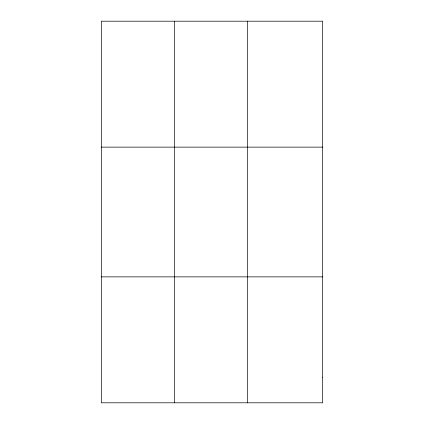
<?xml version="1.0" encoding="UTF-8"?>
<svg xmlns="http://www.w3.org/2000/svg" width="424" height="424" viewBox="0 0 424 424"><rect width="100%" height="100%" fill="white"/><g stroke="black" fill="none" stroke-linecap="round" stroke-linejoin="round"><path stroke-width="0.64" d="M174.37 21.2L174.37 402.8M247.415 21.2L247.415 402.8M101.325 147.128L322.675 147.128M101.325 276.872L322.675 276.872M322.675 377.614L322.675 402.8L101.325 402.8L101.325 21.2L322.675 21.2L322.675 377.614"/></g></svg>
